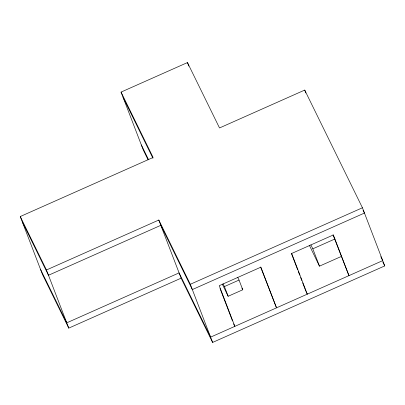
<?xml version="1.0" encoding="UTF-8"?>
<svg xmlns="http://www.w3.org/2000/svg" width="405" height="405" viewBox="0 0 405 405"><rect width="100%" height="100%" fill="white"/><g stroke="black" fill="none" stroke-linecap="round" stroke-linejoin="round"><path stroke-width="0.61" d="M148.068 159.813L143.37 150.23L121.049 92.092L187.459 62.572L219.52 127.955L304.717 90.077L362.434 207.77L384.75 265.908L212.625 342.427L181.116 278.174L158.8 220.036L46.459 269.978L68.774 328.116L181.116 278.174M68.774 328.116L42.566 274.676L20.25 216.538L153.115 157.474L121.049 92.092M212.625 342.427L190.309 284.29L362.434 207.77M239.036 280.063L242.767 289.777L228.147 296.273L224.421 286.563L239.036 280.063L237.694 277.329M341.607 256.319L319.469 266.156L312.817 248.817L334.95 238.975M363.072 210.23L364.465 213.055L192.334 289.575L160.826 225.322L48.484 275.263L22.28 221.824M380.781 256.664L382.72 260.623L210.595 337.142L179.086 272.889L66.744 322.831L40.535 269.391M382.806 261.949L384.75 265.908M310.898 244.903L312.817 248.817M319.469 266.156L309.435 245.445M306.064 291.676L307.284 294.162L291.666 253.474L333.335 234.951L348.953 275.638L333.021 234.824M241.962 288.132L242.767 289.777M223.074 283.824L224.421 286.563M228.147 296.273L222.335 284.178M123.079 97.377L152.933 158.249M233.629 323.878L234.849 326.359L219.232 285.677L260.896 267.153L276.514 307.835L260.587 267.027M141.34 144.944L148.529 159.6M158.8 220.036L190.309 284.29M20.25 216.538L46.459 269.978M304.717 90.077L305.846 93.013M291.352 253.348L297.69 269.857M298.369 271.628L299.725 275.167M300.632 277.526L301.766 280.473M302.672 282.832L305.841 291.089M187.459 62.572L188.811 66.096M220.047 288.497L232.495 320.927"/></g></svg>
